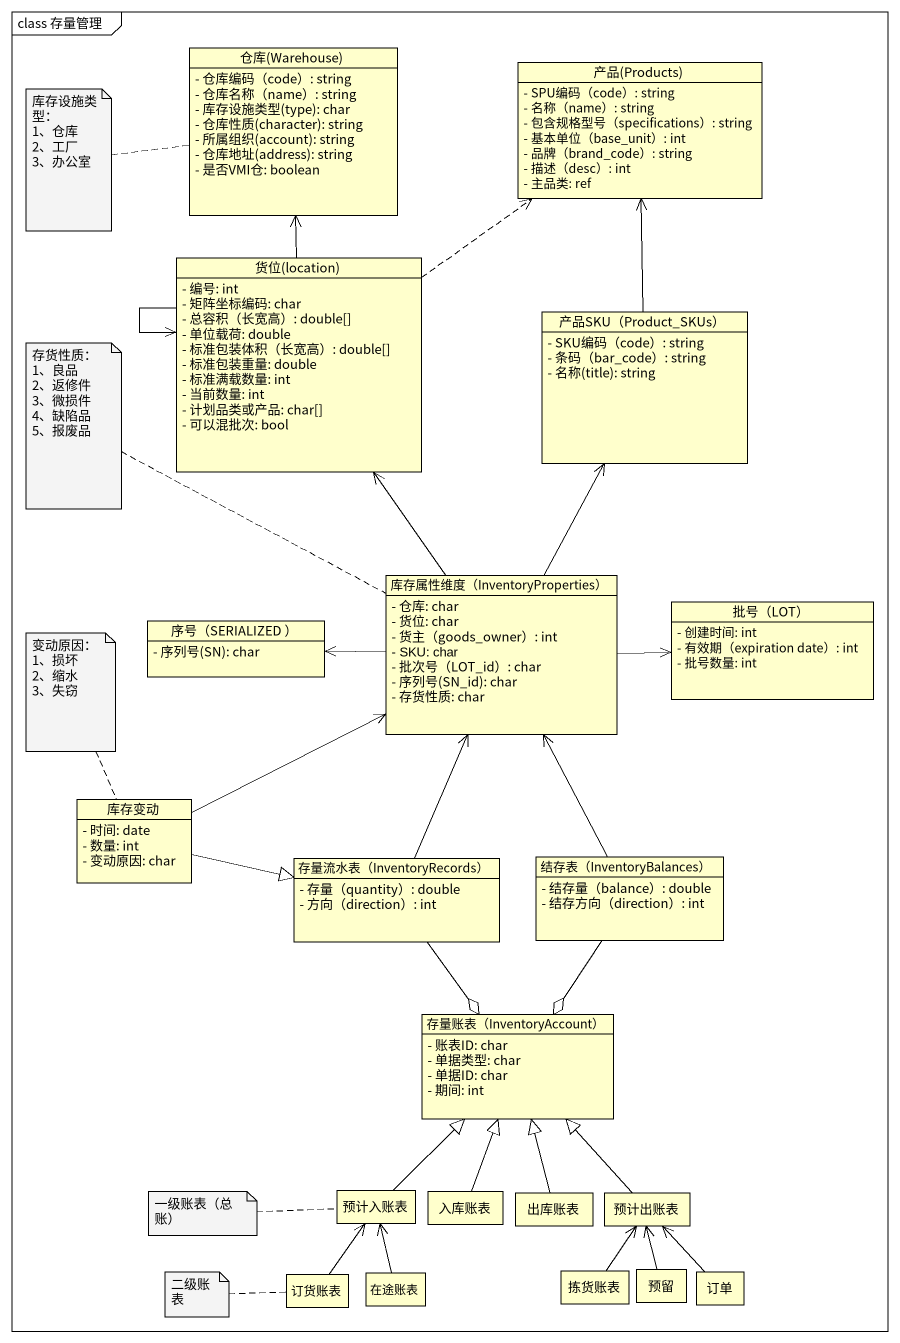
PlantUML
@startuml
mainframe class 存量管理
hide circle
hide empty members
skinparam classAttributeIconSize 0
class "仓库(Warehouse)" as 仓库_Warehouse {
  - 仓库编码（code）: string
  - 仓库名称（name）: string
  {field} - 库存设施类型(type): char
  {field} - 仓库性质(character): string
  {field} - 所属组织(account): string
  {field} - 仓库地址(address): string
  - 是否VMI仓: boolean
}
class "产品(Products)" as 产品_Products {
  - SPU编码（code）: string
  - 名称（name）: string
  - 包含规格型号（specifications）: string
  - 基本单位（base_unit）: int
  - 品牌（brand_code）: string
  - 描述（desc）: int
  - 主品类: ref
}
class "货位(location)" as 货位_location {
  - 编号: int
  - 矩阵坐标编码: char
  - 总容积（长宽高）: double[]
  - 单位载荷: double
  - 标准包装体积（长宽高）: double[]
  - 标准包装重量: double
  - 标准满载数量: int
  - 当前数量: int
  - 计划品类或产品: char[]
  - 可以混批次: bool
}
class "产品SKU（Product_SKUs）" as 产品SKU_Product_SKUs {
  - SKU编码（code）: string
  - 条码（bar_code）: string
  {field} - 名称(title): string
}
class "库存属性维度（InventoryProperties）" as 库存属性维度_InventoryProperties {
  - 仓库: char
  - 货位: char
  - 货主（goods_owner）: int
  - SKU: char
  - 批次号（LOT_id）: char
  {field} - 序列号(SN_id): char
  - 存货性质: char
}
class "批号（LOT）" as 批号_LOT {
  - 创建时间: int
  - 有效期（expiration date）: int
  - 批号数量: int
}
class "序号（SERIALIZED ）" as 序号_SERIALIZED {
  {field} - 序列号(SN): char
}
class 库存变动 {
  - 时间: date
  - 数量: int
  - 变动原因: char
}
class "存量流水表（InventoryRecords）" as 存量流水表_InventoryRecords {
  - 存量（quantity）: double
  - 方向（direction）: int
}
class "结存表（InventoryBalances）" as 结存表_InventoryBalances {
  - 结存量（balance）: double
  - 结存方向（direction）: int
}
class "存量账表（InventoryAccount）" as 存量账表_InventoryAccount {
  - 账表ID: char
  - 单据类型: char
  - 单据ID: char
  - 期间: int
}
class 预计入账表
class 入库账表
class 出库账表
class 预计出账表
class 订货账表
class 在途账表
class 拣货账表
class 预留
class 订单
货位_location -up-> 仓库_Warehouse
货位_location .up.> 产品_Products
货位_location --> 货位_location
产品SKU_Product_SKUs -up-> 产品_Products
库存属性维度_InventoryProperties -up-> 货位_location
库存属性维度_InventoryProperties -up-> 产品SKU_Product_SKUs
库存属性维度_InventoryProperties -right-> 批号_LOT
库存属性维度_InventoryProperties -left-> 序号_SERIALIZED
库存变动 -right-> 库存属性维度_InventoryProperties
库存变动 -right-|> 存量流水表_InventoryRecords
存量流水表_InventoryRecords -up-> 库存属性维度_InventoryProperties
存量流水表_InventoryRecords --o 存量账表_InventoryAccount
结存表_InventoryBalances -up-> 库存属性维度_InventoryProperties
结存表_InventoryBalances --o 存量账表_InventoryAccount
预计入账表 -up-|> 存量账表_InventoryAccount
入库账表 -up-|> 存量账表_InventoryAccount
出库账表 -up-|> 存量账表_InventoryAccount
预计出账表 -up-|> 存量账表_InventoryAccount
订货账表 -up-> 预计入账表
在途账表 -up-> 预计入账表
拣货账表 -up-> 预计出账表
预留 -up-> 预计出账表
订单 -up-> 预计出账表
note left of 仓库_Warehouse
  库存设施类型：
  1、仓库
  2、工厂
  3、办公室
end note
note left of 库存属性维度_InventoryProperties
  存货性质：
  1、良品
  2、返修件
  3、微损件
  4、缺陷品
  5、报废品
end note
note top of 库存变动
  变动原因：
  1、损坏
  2、缩水
  3、失窃
end note
note left of 预计入账表 : 一级账表（总账）
note left of 订货账表 : 二级账表
@enduml
